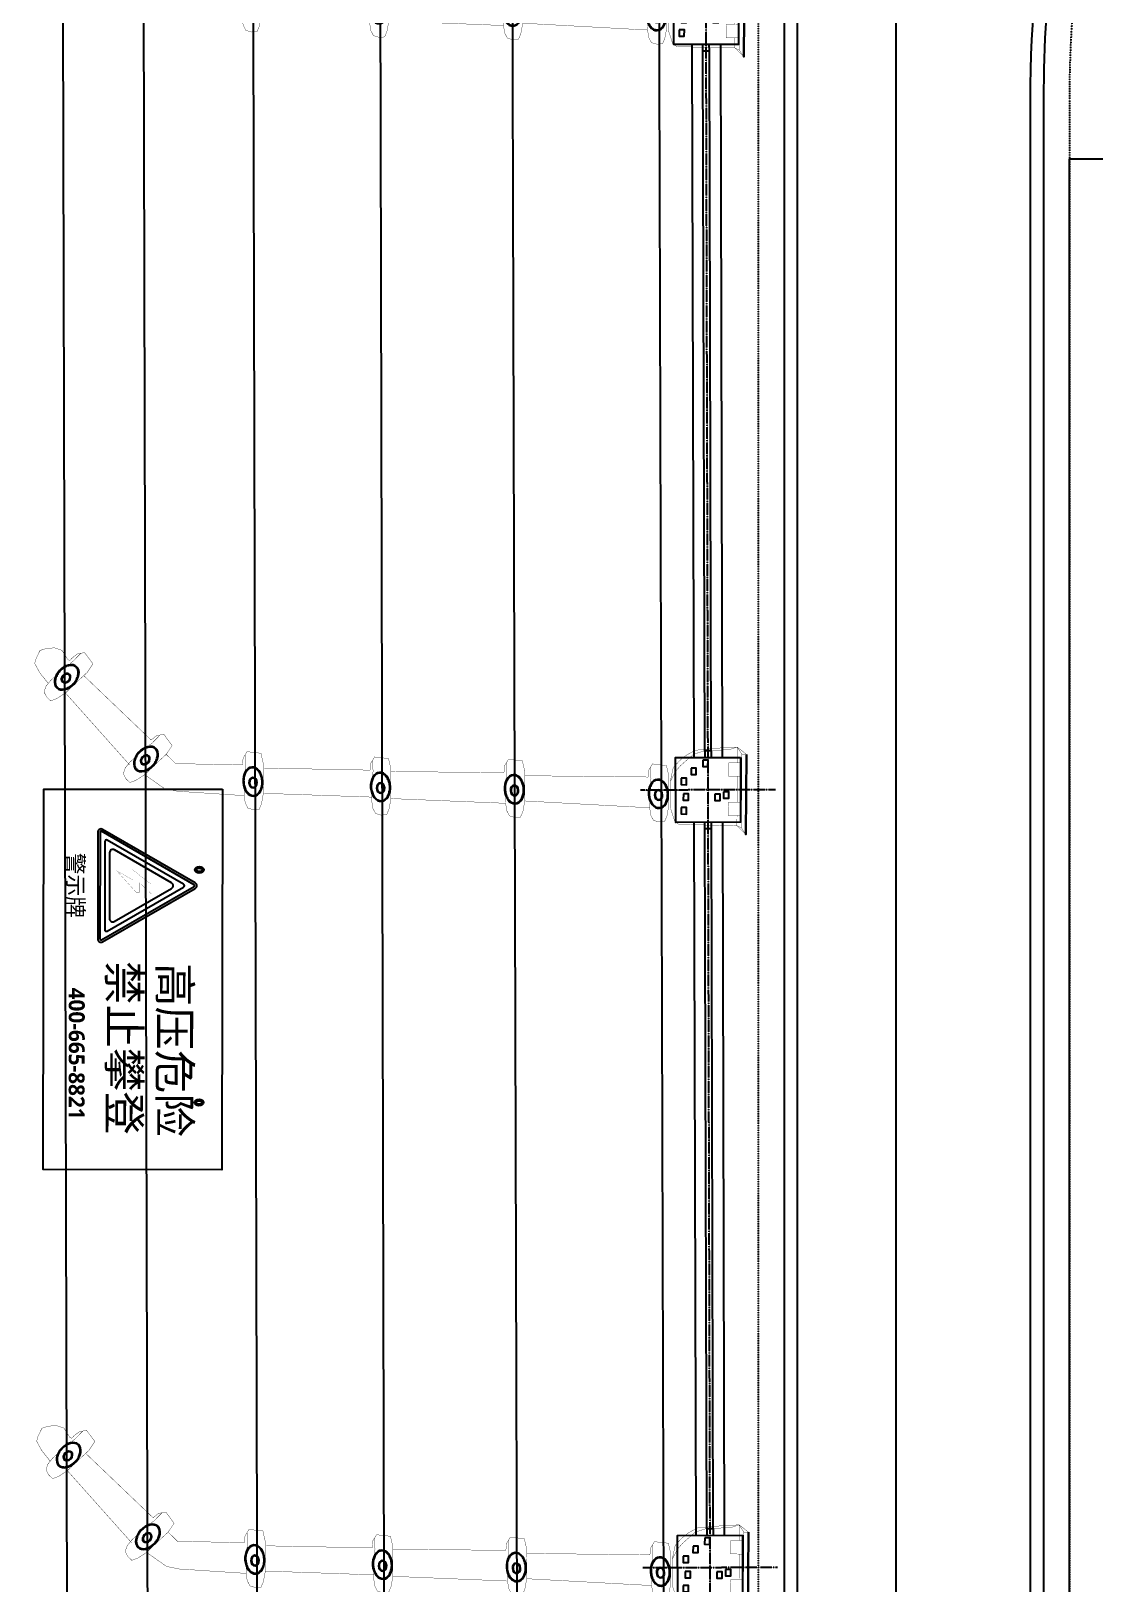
# Model space of a CAD drawing. Header units: millimetres. Extents: x -124346 to 101329, y -150859 to 114847.
# Drawn here: x -92152 to -83946, y -77446 to -65466 of the extents above; entities that cross this region are included whole.
import ezdxf

# ---------------------------------------------------------------- set-up
doc = ezdxf.new("R2010")
doc.units = ezdxf.units.MM
doc.linetypes.add('DASH', pattern=[0.35, 0.25, -0.1])
doc.linetypes.add('DOTE', pattern=[2.42, 2, -0.2, 0.02, -0.2])
for name, color, linetype in [('-2', 2, 'Continuous'), ('-4', 4, 'Continuous'), ('arch', 251, 'Continuous'), ('arthtext', 7, 'Continuous'), ('la', 33, 'Continuous'), ('噢噢噢噢1', 1, 'Continuous'), ('电子围栏', 7, 'Continuous'), ('电子围栏HTL', 5, 'Continuous')]:
    doc.layers.add(name, color=color, linetype=linetype)
doc.styles.add('_TCH_DIM', font='SIMPLEX', dxfattribs={"bigfont": 'GBCBIG'})

# ---------------------------------------------------------------- blocks, each defined once
blk = doc.blocks.new('A$C08A137CF')
at = {"layer": 'arch'}
h = blk.add_hatch(dxfattribs=at)
h.set_pattern_fill('ANSI31', color=251, scale=80, angle=45, style=0)
h.set_pattern_definition([(90, (-105020591.4, -43355643.01), (-127, 8e-14), [])])
h.paths.add_polyline_path([(250, -21350), (250, -21650), (-6250, -21650), (-6250, -21350)])
at = {"layer": 'arch', "color": 251}
for points in [[(-6000, 0), (0, 0)], [(-2000, -800), (-2000, -19800)], [(-1800, -800), (-1800, -19800)], [(-6000, -16200), (0, -16200)], [(-6300, -19800), (-6300, -21300)], [(-6000, -19800), (300, -19800)], [(300, -19800), (300, -21300)], [(-6300, -21300), (300, -21300)]]:
    blk.add_lwpolyline(points, dxfattribs=at)
at = {"layer": 'arch', "color": 251, "flags": 128}
for points in [[(-6300, -19800), (-6300, -500), (300, -500)], [(300, -500), (300, -19800)], [(-6000, -19800), (-6000, -800), (0, -800)], [(0, -800), (0, -19800)], [(-6000, -19800), (-6300, -19800)], [(0, -19800), (300, -19800)]]:
    blk.add_lwpolyline(points, dxfattribs=at)
at = {"layer": 'arch', "color": 251}
for points in [[(-6300, -21300), (300, -21300), (300, -21700), (-6300, -21700)], [(250, -21350), (250, -21650), (-6250, -21650), (-6250, -21350)]]:
    blk.add_lwpolyline(points, close=True, dxfattribs=at)
at = {"layer": 'arthtext', "color": 251}
for p, q in [((-2917, 0), (-3067, 150)), ((-3067, 150), (-2304, 150)), ((-2917, 0), (-2767, 150)), ((-2753, -16200), (-2903, -16050)), ((-2903, -16050), (-2141, -16050)), ((-2753, -16200), (-2603, -16050)), ((-2783, -19800), (-2933, -19650)), ((-2933, -19650), (-2171, -19650)), ((-2783, -19800), (-2633, -19650)), ((-2783, -21300), (-2933, -21150)), ((-2933, -21150), (-2171, -21150)), ((-2783, -21300), (-2633, -21150))]:
    blk.add_line(p, q, dxfattribs=at)
for points in [[(-3414, -8332, 0, 0, 0), (-3414, -7452, 40, 0, 0), (-3414, -7302, 0, 0, 0)], [(-3309, -18520, 0, 0, 0), (-3309, -17640, 40, 0, 0), (-3309, -17490, 0, 0, 0)], [(-2650, -20068, 0, 0, 0), (-2650, -20599, 40, 0, 0), (-2650, -20749, 0, 0, 0)]]:
    blk.add_lwpolyline(points, format="xyseb", dxfattribs=at)
at = {"layer": 'arthtext', "color": 251, "style": '_TCH_DIM', "width": 0.705882}
for s, p in [('-3.015', (-2849, 202)), ('-0.570', (-2706, -15997)), ('-0.300', (-2736, -19597)), ('-0.450', (-2736, -21097))]:
    blk.add_text(s, height=148.8, dxfattribs=at).set_placement(p)
at = {"layer": 'arthtext', "color": 251, "style": '_TCH_DIM'}
for p in [(-3467, -7864), (-3362, -18052), (-2702, -20456)]:
    blk.add_text('下', height=169, rotation=90, dxfattribs=at).set_placement(p)
at = {"layer": 'arthtext', "color": 251, "style": '_TCH_DIM', "width": 0.705882}
for s, p in [('15%%%', (-3213, -7952)), ('7.5%%%', (-3108, -18175)), ('10%%%', (-2449, -20543))]:
    blk.add_text(s, height=148.8, rotation=90, dxfattribs=at).set_placement(p)
blk = doc.blocks.new('A$C06F86AD0')
at = {"layer": '电子围栏HTL', "const_width": 5}
for points in [[(545, 10634), (383, 10766), (242, 10844), (168, 10823), (45, 10765), (12, 10667), (3, 10543), (40, 10431), (179, 10340), (194, 10309), (159, 10279)], [(688, 10372), (1777, 9384)], [(421, 10096), (1392, 9063)], [(1921, 9156), (2132, 8851), (2169, 8654), (2227, 7639)], [(1609, 8831), (1749, 8687), (1759, 7669)], [(1823, 5728), (1805, 7337)], [(2189, 7348), (2233, 5698)], [(1843, 5411), (1842, 3691)], [(2310, 3661), (2253, 5406)], [(1888, 3374), (1892, 1499)], [(2360, 1469), (2272, 3370)]]:
    blk.add_lwpolyline(points, dxfattribs=at)
at = {"layer": '电子围栏HTL', "color": 4, "const_width": 5}
for points in [[(159, 10279), (94, 10198), (70, 10087), (240, 9958), (376, 10047), (467, 10145), (688, 10372), (777, 10509), (810, 10596), (751, 10658), (675, 10698), (589, 10669), (501, 10600), (423, 10516)], [(82, 10143), (207, 10263), (235, 10302), (259, 10308)], [(1392, 9063), (1327, 8982), (1303, 8871), (1474, 8742), (1609, 8831), (1700, 8929), (1921, 9156), (2010, 9293), (2043, 9380), (1984, 9443), (1908, 9482), (1822, 9453), (1734, 9384), (1656, 9300)], [(1315, 8927), (1440, 9047), (1468, 9086), (1492, 9092)], [(1759, 7669), (1655, 7661), (1558, 7602), (1580, 7390), (1738, 7353), (1872, 7353), (2189, 7348), (2350, 7376), (2435, 7412), (2441, 7497), (2417, 7580), (2337, 7623), (2227, 7639), (2112, 7639)], [(1607, 7632), (1780, 7623), (1828, 7630), (1848, 7616)], [(1823, 5728), (1720, 5720), (1622, 5661), (1644, 5449), (1802, 5411), (1936, 5411), (2253, 5406), (2414, 5435), (2499, 5470), (2505, 5556), (2481, 5639), (2401, 5682), (2291, 5698), (2176, 5698)], [(1671, 5691), (1844, 5682), (1892, 5688), (1912, 5675)], [(1842, 3691), (1739, 3683), (1641, 3624), (1664, 3412), (1822, 3374), (1955, 3374), (2272, 3370), (2433, 3398), (2518, 3434), (2524, 3519), (2501, 3602), (2420, 3645), (2310, 3661), (2195, 3661)], [(1690, 3654), (1863, 3645), (1911, 3651), (1932, 3638)], [(1892, 1499), (1789, 1491), (1692, 1432), (1714, 1220), (1872, 1182), (2006, 1182), (2322, 1178), (2483, 1206), (2569, 1242), (2574, 1327), (2551, 1410), (2471, 1453), (2360, 1469), (2246, 1469)], [(1740, 1462), (1914, 1453), (1961, 1459), (1982, 1446)]]:
    blk.add_lwpolyline(points, dxfattribs=at)
at = {"layer": '电子围栏HTL', "color": 254, "const_width": 5}
for points in [[(1425, 145), (1536, 2), (2755, 2), (2622, 139), (2609, 1019), (2573, 1083), (2471, 1117), (2371, 1150), (1959, 1160), (1744, 1116), (1641, 1022), (1555, 919), (1478, 779), (1441, 407), (1425, 145)], [(1959, 1160), (1803, 1081), (1714, 1005), (1608, 887), (1539, 807), (1492, 662), (1478, 450), (1459, 246), (1425, 145)], [(1664, 272), (1664, 71), (1869, 71), (1869, 275), (1664, 272)], [(2262, 272), (2262, 71), (2468, 71), (2468, 275), (2262, 272)], [(1425, 145), (1664, 144)], [(1425, 145), (1536, 73)], [(1536, 2), (1536, 73), (1664, 71), (2262, 71), (2654, 71), (2755, 2)], [(1869, 143), (2262, 141)], [(2468, 140), (2622, 139)], [(2654, 71), (2622, 139)]]:
    blk.add_lwpolyline(points, dxfattribs=at)
at = {"layer": '电子围栏HTL', "color": 254}
for points in [[(1907, 993), (2004, 993), (2004, 913), (1907, 913)], [(2142, 959), (2239, 959), (2239, 879), (2142, 879)], [(2353, 991), (2450, 991), (2450, 910), (2353, 910)], [(1753, 845), (1850, 845), (1850, 765), (1753, 765)], [(1628, 668), (1726, 668), (1726, 588), (1628, 588)], [(2142, 478), (2239, 478), (2239, 398), (2142, 398)], [(2106, 348), (2203, 348), (2203, 268), (2106, 268)], [(1536, 2), (2755, 2), (2755, 2), (1536, 2)]]:
    blk.add_lwpolyline(points, close=True, dxfattribs=at)
at = {"layer": '电子围栏HTL', "color": 4}
for centre, major_axis, ratio in [((450, 10354), (-163, -149), 0.682129), ((463, 10366), (-58, -54.8), 0.784155), ((1683, 9139), (-163, -149), 0.682129), ((1696, 9150), (-58, -54.8), 0.784155), ((2013, 7509), (-220, 17), 0.682129), ((2030, 7507), (-79.6, 4.8), 0.784155), ((2077, 5567), (-220, 17), 0.682129), ((2094, 5565), (-79.6, 4.8), 0.784155), ((2096, 3531), (-220, 17), 0.682129), ((2114, 3528), (-79.6, 4.8), 0.784155), ((2147, 1339), (-220, 17), 0.682129), ((2164, 1336), (-79.6, 4.8), 0.784155)]:
    blk.add_ellipse(centre, major_axis=major_axis, ratio=ratio, dxfattribs=at)
for points, knots in [([(294, 10213), (298, 10208), (302, 10204), (313, 10196), (320, 10192), (335, 10186), (343, 10183), (360, 10180), (369, 10179), (387, 10179), (397, 10179), (417, 10182), (427, 10185), (448, 10191), (458, 10195), (479, 10204), (489, 10210), (509, 10222), (519, 10229), (537, 10244), (546, 10252), (563, 10269), (571, 10277), (586, 10296), (592, 10305), (604, 10325), (610, 10335), (619, 10355), (622, 10365), (628, 10384), (630, 10394), (632, 10413), (632, 10422), (631, 10440), (630, 10448), (625, 10464), (622, 10471), (615, 10485), (611, 10491), (600, 10502), (595, 10507), (582, 10516), (574, 10519), (559, 10525), (551, 10527), (533, 10530), (524, 10530), (505, 10530), (495, 10529), (475, 10525), (465, 10522), (444, 10515), (434, 10511), (413, 10500), (403, 10495), (383, 10482), (374, 10474), (356, 10459), (347, 10451), (331, 10434), (323, 10425), (309, 10406), (303, 10396), (291, 10377), (286, 10367), (278, 10347), (275, 10337), (270, 10317), (269, 10308), (267, 10289), (268, 10280), (270, 10263), (271, 10255), (276, 10239), (280, 10232), (287, 10221), (290, 10217), (294, 10213)], [0, 0, 0, 0, 0.128441, 0.128441, 0.296024, 0.296024, 0.463607, 0.463607, 0.631189, 0.631189, 0.798772, 0.798772, 0.966355, 0.966355, 1.133937, 1.133937, 1.30152, 1.30152, 1.469103, 1.469103, 1.636685, 1.636685, 1.804268, 1.804268, 1.971851, 1.971851, 2.139433, 2.139433, 2.307016, 2.307016, 2.474598, 2.474598, 2.642181, 2.642181, 2.809764, 2.809764, 2.977346, 2.977346, 3.144929, 3.144929, 3.312512, 3.312512, 3.480094, 3.480094, 3.647677, 3.647677, 3.81526, 3.81526, 3.982842, 3.982842, 4.150425, 4.150425, 4.318008, 4.318008, 4.48559, 4.48559, 4.653173, 4.653173, 4.820756, 4.820756, 4.988338, 4.988338, 5.155921, 5.155921, 5.323504, 5.323504, 5.491086, 5.491086, 5.658669, 5.658669, 5.826252, 5.826252, 5.993834, 5.993834, 6.161417, 6.161417, 6.283185, 6.283185, 6.283185, 6.283185]), ([(413, 10318), (415, 10316), (417, 10314), (422, 10310), (426, 10308), (433, 10306), (437, 10305), (445, 10304), (449, 10304), (458, 10305), (463, 10306), (472, 10309), (476, 10311), (485, 10316), (490, 10319), (498, 10326), (501, 10329), (508, 10337), (511, 10341), (517, 10349), (519, 10354), (522, 10363), (524, 10367), (525, 10376), (526, 10380), (525, 10389), (525, 10393), (523, 10400), (521, 10403), (517, 10410), (515, 10412), (510, 10417), (507, 10420), (501, 10423), (497, 10424), (489, 10426), (485, 10427), (477, 10427), (472, 10426), (463, 10425), (459, 10423), (449, 10419), (445, 10417), (436, 10412), (432, 10408), (425, 10402), (421, 10398), (415, 10390), (412, 10385), (408, 10377), (406, 10372), (403, 10363), (402, 10359), (401, 10350), (401, 10346), (402, 10338), (403, 10334), (406, 10327), (408, 10324), (411, 10320), (412, 10319), (413, 10318)], [0, 0, 0, 0, 0.172967, 0.172967, 0.387931, 0.387931, 0.602896, 0.602896, 0.81786, 0.81786, 1.032825, 1.032825, 1.24779, 1.24779, 1.462754, 1.462754, 1.677719, 1.677719, 1.892684, 1.892684, 2.107648, 2.107648, 2.322613, 2.322613, 2.537577, 2.537577, 2.752542, 2.752542, 2.967507, 2.967507, 3.182471, 3.182471, 3.397436, 3.397436, 3.612401, 3.612401, 3.827365, 3.827365, 4.04233, 4.04233, 4.257295, 4.257295, 4.472259, 4.472259, 4.687224, 4.687224, 4.902188, 4.902188, 5.117153, 5.117153, 5.332118, 5.332118, 5.547082, 5.547082, 5.762047, 5.762047, 5.977012, 5.977012, 6.191976, 6.191976, 6.283185, 6.283185, 6.283185, 6.283185]), ([(1527, 8997), (1531, 8992), (1535, 8988), (1546, 8980), (1553, 8976), (1568, 8970), (1576, 8967), (1593, 8964), (1602, 8963), (1621, 8963), (1630, 8963), (1650, 8967), (1660, 8969), (1681, 8975), (1691, 8979), (1712, 8989), (1722, 8994), (1742, 9006), (1752, 9013), (1770, 9028), (1779, 9036), (1796, 9053), (1804, 9062), (1819, 9080), (1826, 9090), (1838, 9109), (1843, 9119), (1852, 9139), (1855, 9149), (1861, 9168), (1863, 9178), (1865, 9197), (1866, 9206), (1864, 9224), (1863, 9232), (1859, 9248), (1856, 9255), (1848, 9269), (1844, 9275), (1833, 9286), (1828, 9291), (1815, 9300), (1808, 9304), (1792, 9309), (1784, 9311), (1766, 9314), (1757, 9315), (1738, 9314), (1728, 9313), (1708, 9309), (1698, 9306), (1677, 9299), (1667, 9295), (1646, 9284), (1636, 9279), (1617, 9266), (1607, 9259), (1589, 9243), (1580, 9235), (1564, 9218), (1556, 9209), (1542, 9190), (1536, 9180), (1524, 9161), (1520, 9151), (1512, 9131), (1508, 9121), (1503, 9101), (1502, 9092), (1501, 9073), (1501, 9064), (1503, 9047), (1504, 9039), (1510, 9024), (1513, 9016), (1520, 9005), (1523, 9001), (1527, 8997)], [0, 0, 0, 0, 0.128441, 0.128441, 0.296024, 0.296024, 0.463607, 0.463607, 0.631189, 0.631189, 0.798772, 0.798772, 0.966355, 0.966355, 1.133937, 1.133937, 1.30152, 1.30152, 1.469103, 1.469103, 1.636685, 1.636685, 1.804268, 1.804268, 1.971851, 1.971851, 2.139433, 2.139433, 2.307016, 2.307016, 2.474598, 2.474598, 2.642181, 2.642181, 2.809764, 2.809764, 2.977346, 2.977346, 3.144929, 3.144929, 3.312512, 3.312512, 3.480094, 3.480094, 3.647677, 3.647677, 3.81526, 3.81526, 3.982842, 3.982842, 4.150425, 4.150425, 4.318008, 4.318008, 4.48559, 4.48559, 4.653173, 4.653173, 4.820756, 4.820756, 4.988338, 4.988338, 5.155921, 5.155921, 5.323504, 5.323504, 5.491086, 5.491086, 5.658669, 5.658669, 5.826252, 5.826252, 5.993834, 5.993834, 6.161417, 6.161417, 6.283185, 6.283185, 6.283185, 6.283185]), ([(1646, 9102), (1648, 9100), (1650, 9098), (1655, 9094), (1659, 9092), (1666, 9090), (1670, 9089), (1678, 9088), (1682, 9088), (1691, 9090), (1696, 9091), (1705, 9094), (1710, 9096), (1718, 9100), (1723, 9103), (1731, 9110), (1734, 9113), (1741, 9121), (1744, 9125), (1750, 9133), (1752, 9138), (1755, 9147), (1757, 9151), (1758, 9160), (1759, 9164), (1758, 9173), (1758, 9177), (1756, 9184), (1754, 9188), (1751, 9194), (1748, 9197), (1743, 9202), (1740, 9204), (1734, 9207), (1730, 9208), (1722, 9210), (1718, 9211), (1710, 9211), (1705, 9210), (1696, 9209), (1692, 9207), (1683, 9203), (1678, 9201), (1670, 9196), (1666, 9193), (1658, 9186), (1654, 9182), (1648, 9174), (1645, 9170), (1641, 9161), (1639, 9156), (1636, 9147), (1635, 9143), (1634, 9134), (1634, 9130), (1635, 9122), (1636, 9118), (1639, 9111), (1641, 9108), (1644, 9104), (1645, 9103), (1646, 9102)], [0, 0, 0, 0, 0.172967, 0.172967, 0.387931, 0.387931, 0.602896, 0.602896, 0.81786, 0.81786, 1.032825, 1.032825, 1.24779, 1.24779, 1.462754, 1.462754, 1.677719, 1.677719, 1.892684, 1.892684, 2.107648, 2.107648, 2.322613, 2.322613, 2.537577, 2.537577, 2.752542, 2.752542, 2.967507, 2.967507, 3.182471, 3.182471, 3.397436, 3.397436, 3.612401, 3.612401, 3.827365, 3.827365, 4.04233, 4.04233, 4.257295, 4.257295, 4.472259, 4.472259, 4.687224, 4.687224, 4.902188, 4.902188, 5.117153, 5.117153, 5.332118, 5.332118, 5.547082, 5.547082, 5.762047, 5.762047, 5.977012, 5.977012, 6.191976, 6.191976, 6.283185, 6.283185, 6.283185, 6.283185]), ([(1803, 7525), (1802, 7520), (1802, 7514), (1804, 7500), (1806, 7493), (1811, 7477), (1815, 7470), (1824, 7455), (1829, 7448), (1842, 7434), (1849, 7427), (1865, 7415), (1874, 7409), (1892, 7399), (1902, 7394), (1923, 7385), (1934, 7381), (1957, 7375), (1969, 7373), (1992, 7369), (2004, 7368), (2028, 7367), (2040, 7368), (2063, 7370), (2075, 7371), (2097, 7376), (2108, 7379), (2129, 7386), (2138, 7390), (2157, 7400), (2165, 7405), (2180, 7416), (2187, 7422), (2199, 7435), (2204, 7442), (2213, 7456), (2216, 7463), (2221, 7478), (2223, 7485), (2224, 7500), (2223, 7508), (2221, 7523), (2218, 7531), (2212, 7546), (2208, 7554), (2198, 7568), (2192, 7575), (2179, 7589), (2171, 7595), (2154, 7607), (2145, 7613), (2126, 7623), (2116, 7627), (2094, 7635), (2083, 7639), (2060, 7644), (2048, 7646), (2025, 7649), (2013, 7650), (1989, 7650), (1977, 7649), (1954, 7647), (1942, 7645), (1921, 7640), (1910, 7636), (1890, 7629), (1880, 7624), (1863, 7614), (1855, 7609), (1840, 7597), (1834, 7591), (1823, 7578), (1818, 7571), (1810, 7557), (1808, 7549), (1804, 7536), (1803, 7531), (1803, 7525)], [0, 0, 0, 0, 0.128441, 0.128441, 0.296024, 0.296024, 0.463607, 0.463607, 0.631189, 0.631189, 0.798772, 0.798772, 0.966355, 0.966355, 1.133937, 1.133937, 1.30152, 1.30152, 1.469103, 1.469103, 1.636685, 1.636685, 1.804268, 1.804268, 1.971851, 1.971851, 2.139433, 2.139433, 2.307016, 2.307016, 2.474598, 2.474598, 2.642181, 2.642181, 2.809764, 2.809764, 2.977346, 2.977346, 3.144929, 3.144929, 3.312512, 3.312512, 3.480094, 3.480094, 3.647677, 3.647677, 3.81526, 3.81526, 3.982842, 3.982842, 4.150425, 4.150425, 4.318008, 4.318008, 4.48559, 4.48559, 4.653173, 4.653173, 4.820756, 4.820756, 4.988338, 4.988338, 5.155921, 5.155921, 5.323504, 5.323504, 5.491086, 5.491086, 5.658669, 5.658669, 5.826252, 5.826252, 5.993834, 5.993834, 6.161417, 6.161417, 6.283185, 6.283185, 6.283185, 6.283185]), ([(1961, 7511), (1960, 7508), (1961, 7505), (1962, 7499), (1963, 7495), (1966, 7488), (1968, 7485), (1973, 7478), (1976, 7475), (1983, 7469), (1987, 7467), (1995, 7462), (2000, 7460), (2009, 7457), (2014, 7456), (2024, 7454), (2030, 7454), (2040, 7454), (2045, 7455), (2055, 7457), (2060, 7458), (2069, 7462), (2073, 7464), (2080, 7469), (2084, 7471), (2089, 7477), (2092, 7480), (2096, 7487), (2097, 7490), (2099, 7497), (2100, 7501), (2100, 7508), (2100, 7512), (2098, 7519), (2096, 7522), (2092, 7529), (2090, 7533), (2084, 7539), (2081, 7542), (2073, 7547), (2069, 7550), (2060, 7554), (2055, 7555), (2045, 7558), (2040, 7559), (2030, 7559), (2025, 7559), (2015, 7558), (2010, 7558), (2000, 7555), (1996, 7553), (1987, 7549), (1983, 7547), (1976, 7542), (1973, 7539), (1968, 7532), (1966, 7529), (1963, 7522), (1962, 7519), (1961, 7514), (1961, 7512), (1961, 7511)], [0, 0, 0, 0, 0.172967, 0.172967, 0.387931, 0.387931, 0.602896, 0.602896, 0.81786, 0.81786, 1.032825, 1.032825, 1.24779, 1.24779, 1.462754, 1.462754, 1.677719, 1.677719, 1.892684, 1.892684, 2.107648, 2.107648, 2.322613, 2.322613, 2.537577, 2.537577, 2.752542, 2.752542, 2.967507, 2.967507, 3.182471, 3.182471, 3.397436, 3.397436, 3.612401, 3.612401, 3.827365, 3.827365, 4.04233, 4.04233, 4.257295, 4.257295, 4.472259, 4.472259, 4.687224, 4.687224, 4.902188, 4.902188, 5.117153, 5.117153, 5.332118, 5.332118, 5.547082, 5.547082, 5.762047, 5.762047, 5.977012, 5.977012, 6.191976, 6.191976, 6.283185, 6.283185, 6.283185, 6.283185]), ([(1867, 5584), (1866, 5578), (1867, 5572), (1868, 5559), (1870, 5551), (1875, 5536), (1879, 5528), (1888, 5514), (1893, 5507), (1906, 5493), (1913, 5486), (1929, 5474), (1938, 5468), (1956, 5457), (1966, 5452), (1987, 5444), (1998, 5440), (2021, 5434), (2033, 5432), (2056, 5428), (2068, 5427), (2092, 5426), (2104, 5426), (2127, 5428), (2139, 5430), (2161, 5435), (2172, 5438), (2193, 5445), (2202, 5449), (2221, 5458), (2229, 5463), (2244, 5475), (2251, 5481), (2263, 5494), (2268, 5500), (2277, 5514), (2280, 5522), (2285, 5536), (2287, 5544), (2288, 5559), (2287, 5567), (2285, 5582), (2283, 5590), (2276, 5605), (2272, 5612), (2262, 5627), (2256, 5634), (2243, 5647), (2235, 5654), (2218, 5666), (2209, 5671), (2190, 5682), (2180, 5686), (2158, 5694), (2147, 5697), (2124, 5703), (2113, 5705), (2089, 5708), (2077, 5709), (2053, 5709), (2041, 5708), (2018, 5705), (2007, 5703), (1985, 5698), (1974, 5695), (1954, 5687), (1945, 5683), (1927, 5673), (1919, 5667), (1904, 5656), (1898, 5649), (1887, 5636), (1882, 5629), (1874, 5615), (1872, 5608), (1868, 5595), (1867, 5590), (1867, 5584)], [0, 0, 0, 0, 0.128441, 0.128441, 0.296024, 0.296024, 0.463607, 0.463607, 0.631189, 0.631189, 0.798772, 0.798772, 0.966355, 0.966355, 1.133937, 1.133937, 1.30152, 1.30152, 1.469103, 1.469103, 1.636685, 1.636685, 1.804268, 1.804268, 1.971851, 1.971851, 2.139433, 2.139433, 2.307016, 2.307016, 2.474598, 2.474598, 2.642181, 2.642181, 2.809764, 2.809764, 2.977346, 2.977346, 3.144929, 3.144929, 3.312512, 3.312512, 3.480094, 3.480094, 3.647677, 3.647677, 3.81526, 3.81526, 3.982842, 3.982842, 4.150425, 4.150425, 4.318008, 4.318008, 4.48559, 4.48559, 4.653173, 4.653173, 4.820756, 4.820756, 4.988338, 4.988338, 5.155921, 5.155921, 5.323504, 5.323504, 5.491086, 5.491086, 5.658669, 5.658669, 5.826252, 5.826252, 5.993834, 5.993834, 6.161417, 6.161417, 6.283185, 6.283185, 6.283185, 6.283185]), ([(2025, 5569), (2025, 5567), (2025, 5564), (2026, 5557), (2027, 5554), (2030, 5547), (2032, 5543), (2037, 5537), (2040, 5534), (2047, 5528), (2051, 5525), (2059, 5521), (2064, 5519), (2073, 5516), (2078, 5514), (2089, 5513), (2094, 5513), (2104, 5513), (2109, 5513), (2119, 5515), (2124, 5517), (2133, 5520), (2137, 5522), (2144, 5527), (2148, 5530), (2154, 5536), (2156, 5539), (2160, 5546), (2161, 5549), (2163, 5556), (2164, 5560), (2164, 5567), (2164, 5570), (2162, 5577), (2160, 5581), (2156, 5588), (2154, 5591), (2148, 5598), (2145, 5600), (2137, 5606), (2133, 5608), (2124, 5612), (2119, 5614), (2109, 5616), (2104, 5617), (2094, 5618), (2089, 5618), (2079, 5617), (2074, 5616), (2064, 5614), (2060, 5612), (2051, 5608), (2047, 5605), (2040, 5600), (2037, 5597), (2032, 5591), (2030, 5588), (2027, 5581), (2026, 5578), (2025, 5572), (2025, 5571), (2025, 5569)], [0, 0, 0, 0, 0.172967, 0.172967, 0.387931, 0.387931, 0.602896, 0.602896, 0.81786, 0.81786, 1.032825, 1.032825, 1.24779, 1.24779, 1.462754, 1.462754, 1.677719, 1.677719, 1.892684, 1.892684, 2.107648, 2.107648, 2.322613, 2.322613, 2.537577, 2.537577, 2.752542, 2.752542, 2.967507, 2.967507, 3.182471, 3.182471, 3.397436, 3.397436, 3.612401, 3.612401, 3.827365, 3.827365, 4.04233, 4.04233, 4.257295, 4.257295, 4.472259, 4.472259, 4.687224, 4.687224, 4.902188, 4.902188, 5.117153, 5.117153, 5.332118, 5.332118, 5.547082, 5.547082, 5.762047, 5.762047, 5.977012, 5.977012, 6.191976, 6.191976, 6.283185, 6.283185, 6.283185, 6.283185]), ([(1886, 3547), (1886, 3541), (1886, 3535), (1887, 3522), (1889, 3514), (1894, 3499), (1898, 3492), (1907, 3477), (1913, 3470), (1925, 3456), (1932, 3449), (1948, 3437), (1957, 3431), (1976, 3420), (1986, 3415), (2007, 3407), (2018, 3403), (2040, 3397), (2052, 3395), (2075, 3391), (2087, 3390), (2111, 3389), (2123, 3390), (2147, 3391), (2158, 3393), (2180, 3398), (2191, 3401), (2212, 3408), (2222, 3412), (2240, 3421), (2248, 3426), (2264, 3438), (2271, 3444), (2283, 3457), (2288, 3464), (2296, 3477), (2300, 3485), (2304, 3499), (2306, 3507), (2307, 3522), (2307, 3530), (2304, 3545), (2302, 3553), (2295, 3568), (2291, 3575), (2281, 3590), (2275, 3597), (2262, 3610), (2254, 3617), (2238, 3629), (2229, 3634), (2209, 3645), (2199, 3649), (2178, 3657), (2166, 3661), (2143, 3666), (2132, 3668), (2108, 3671), (2096, 3672), (2072, 3672), (2060, 3671), (2037, 3669), (2026, 3667), (2004, 3661), (1993, 3658), (1973, 3650), (1964, 3646), (1946, 3636), (1938, 3631), (1924, 3619), (1917, 3613), (1906, 3599), (1901, 3592), (1894, 3578), (1891, 3571), (1887, 3558), (1887, 3553), (1886, 3547)], [0, 0, 0, 0, 0.128441, 0.128441, 0.296024, 0.296024, 0.463607, 0.463607, 0.631189, 0.631189, 0.798772, 0.798772, 0.966355, 0.966355, 1.133937, 1.133937, 1.30152, 1.30152, 1.469103, 1.469103, 1.636685, 1.636685, 1.804268, 1.804268, 1.971851, 1.971851, 2.139433, 2.139433, 2.307016, 2.307016, 2.474598, 2.474598, 2.642181, 2.642181, 2.809764, 2.809764, 2.977346, 2.977346, 3.144929, 3.144929, 3.312512, 3.312512, 3.480094, 3.480094, 3.647677, 3.647677, 3.81526, 3.81526, 3.982842, 3.982842, 4.150425, 4.150425, 4.318008, 4.318008, 4.48559, 4.48559, 4.653173, 4.653173, 4.820756, 4.820756, 4.988338, 4.988338, 5.155921, 5.155921, 5.323504, 5.323504, 5.491086, 5.491086, 5.658669, 5.658669, 5.826252, 5.826252, 5.993834, 5.993834, 6.161417, 6.161417, 6.283185, 6.283185, 6.283185, 6.283185]), ([(2044, 3533), (2044, 3530), (2044, 3527), (2045, 3520), (2046, 3517), (2049, 3510), (2051, 3506), (2056, 3500), (2059, 3497), (2066, 3491), (2070, 3488), (2079, 3484), (2083, 3482), (2093, 3479), (2098, 3477), (2108, 3476), (2113, 3476), (2123, 3476), (2128, 3477), (2138, 3478), (2143, 3480), (2152, 3483), (2156, 3486), (2164, 3490), (2167, 3493), (2173, 3499), (2175, 3502), (2179, 3509), (2181, 3512), (2183, 3519), (2183, 3523), (2183, 3530), (2183, 3533), (2181, 3541), (2179, 3544), (2176, 3551), (2173, 3554), (2167, 3561), (2164, 3564), (2156, 3569), (2152, 3571), (2143, 3575), (2139, 3577), (2129, 3579), (2124, 3580), (2113, 3581), (2108, 3581), (2098, 3580), (2093, 3579), (2083, 3577), (2079, 3575), (2070, 3571), (2067, 3569), (2060, 3563), (2057, 3560), (2052, 3554), (2049, 3551), (2046, 3544), (2045, 3541), (2044, 3536), (2044, 3534), (2044, 3533)], [0, 0, 0, 0, 0.172967, 0.172967, 0.387931, 0.387931, 0.602896, 0.602896, 0.81786, 0.81786, 1.032825, 1.032825, 1.24779, 1.24779, 1.462754, 1.462754, 1.677719, 1.677719, 1.892684, 1.892684, 2.107648, 2.107648, 2.322613, 2.322613, 2.537577, 2.537577, 2.752542, 2.752542, 2.967507, 2.967507, 3.182471, 3.182471, 3.397436, 3.397436, 3.612401, 3.612401, 3.827365, 3.827365, 4.04233, 4.04233, 4.257295, 4.257295, 4.472259, 4.472259, 4.687224, 4.687224, 4.902188, 4.902188, 5.117153, 5.117153, 5.332118, 5.332118, 5.547082, 5.547082, 5.762047, 5.762047, 5.977012, 5.977012, 6.191976, 6.191976, 6.283185, 6.283185, 6.283185, 6.283185]), ([(1937, 1355), (1936, 1349), (1936, 1343), (1938, 1330), (1939, 1322), (1945, 1307), (1948, 1300), (1958, 1285), (1963, 1278), (1976, 1264), (1983, 1257), (1999, 1245), (2007, 1239), (2026, 1228), (2036, 1223), (2057, 1215), (2068, 1211), (2091, 1205), (2102, 1203), (2126, 1199), (2138, 1198), (2162, 1197), (2174, 1198), (2197, 1199), (2209, 1201), (2231, 1206), (2242, 1209), (2262, 1216), (2272, 1220), (2290, 1229), (2299, 1234), (2314, 1246), (2321, 1252), (2333, 1265), (2338, 1272), (2347, 1285), (2350, 1293), (2355, 1307), (2356, 1315), (2357, 1330), (2357, 1338), (2354, 1353), (2352, 1361), (2346, 1376), (2342, 1383), (2332, 1398), (2326, 1405), (2312, 1418), (2305, 1425), (2288, 1437), (2279, 1442), (2260, 1453), (2249, 1457), (2228, 1465), (2217, 1469), (2194, 1474), (2182, 1476), (2158, 1479), (2146, 1480), (2123, 1480), (2111, 1479), (2088, 1477), (2076, 1475), (2054, 1469), (2044, 1466), (2024, 1458), (2014, 1454), (1997, 1444), (1989, 1439), (1974, 1427), (1968, 1421), (1956, 1407), (1952, 1400), (1944, 1386), (1941, 1379), (1938, 1366), (1937, 1361), (1937, 1355)], [0, 0, 0, 0, 0.128441, 0.128441, 0.296024, 0.296024, 0.463607, 0.463607, 0.631189, 0.631189, 0.798772, 0.798772, 0.966355, 0.966355, 1.133937, 1.133937, 1.30152, 1.30152, 1.469103, 1.469103, 1.636685, 1.636685, 1.804268, 1.804268, 1.971851, 1.971851, 2.139433, 2.139433, 2.307016, 2.307016, 2.474598, 2.474598, 2.642181, 2.642181, 2.809764, 2.809764, 2.977346, 2.977346, 3.144929, 3.144929, 3.312512, 3.312512, 3.480094, 3.480094, 3.647677, 3.647677, 3.81526, 3.81526, 3.982842, 3.982842, 4.150425, 4.150425, 4.318008, 4.318008, 4.48559, 4.48559, 4.653173, 4.653173, 4.820756, 4.820756, 4.988338, 4.988338, 5.155921, 5.155921, 5.323504, 5.323504, 5.491086, 5.491086, 5.658669, 5.658669, 5.826252, 5.826252, 5.993834, 5.993834, 6.161417, 6.161417, 6.283185, 6.283185, 6.283185, 6.283185]), ([(2094, 1341), (2094, 1338), (2094, 1335), (2095, 1328), (2096, 1325), (2100, 1318), (2102, 1314), (2107, 1308), (2110, 1305), (2117, 1299), (2121, 1296), (2129, 1292), (2133, 1290), (2143, 1287), (2148, 1285), (2158, 1284), (2163, 1284), (2174, 1284), (2179, 1285), (2189, 1286), (2193, 1288), (2202, 1291), (2206, 1294), (2214, 1298), (2217, 1301), (2223, 1307), (2226, 1310), (2230, 1317), (2231, 1320), (2233, 1327), (2234, 1331), (2234, 1338), (2233, 1341), (2231, 1349), (2230, 1352), (2226, 1359), (2224, 1362), (2218, 1369), (2214, 1372), (2207, 1377), (2203, 1379), (2194, 1383), (2189, 1385), (2179, 1387), (2174, 1388), (2164, 1389), (2159, 1389), (2148, 1388), (2143, 1387), (2134, 1385), (2129, 1383), (2121, 1379), (2117, 1377), (2110, 1371), (2107, 1368), (2102, 1362), (2100, 1359), (2097, 1352), (2095, 1349), (2095, 1344), (2094, 1342), (2094, 1341)], [0, 0, 0, 0, 0.172967, 0.172967, 0.387931, 0.387931, 0.602896, 0.602896, 0.81786, 0.81786, 1.032825, 1.032825, 1.24779, 1.24779, 1.462754, 1.462754, 1.677719, 1.677719, 1.892684, 1.892684, 2.107648, 2.107648, 2.322613, 2.322613, 2.537577, 2.537577, 2.752542, 2.752542, 2.967507, 2.967507, 3.182471, 3.182471, 3.397436, 3.397436, 3.612401, 3.612401, 3.827365, 3.827365, 4.04233, 4.04233, 4.257295, 4.257295, 4.472259, 4.472259, 4.687224, 4.687224, 4.902188, 4.902188, 5.117153, 5.117153, 5.332118, 5.332118, 5.547082, 5.547082, 5.762047, 5.762047, 5.977012, 5.977012, 6.191976, 6.191976, 6.283185, 6.283185, 6.283185, 6.283185])]:
    blk.add_open_spline(points, degree=3, knots=knots, dxfattribs=at)
blk = doc.blocks.new('A$C21FC10FB')
at = {"layer": '电子围栏HTL', "color": 2}
blk.add_lwpolyline([(0, 5611), (11942, 5611), (11942, 0), (0, 0)], close=True, dxfattribs=at)
at = {"layer": '电子围栏HTL', "color": 1}
for points in [[(2940, 4760), (1262, 1852, 0.57735), (1348, 1702), (4705, 1702, 0.57735), (4792, 1852), (3113, 4760, 0.57735)], [(3001, 4725), (1322, 1817, 0.57735), (1348, 1772), (4705, 1772, 0.57735), (4731, 1817), (3053, 4725, 0.57735)], [(2984, 4395), (1599, 1997, 0.57735), (1643, 1922), (4411, 1922, 0.57735), (4454, 1997), (3070, 4395, 0.57735)], [(2940, 4020), (1903, 2222, 0.57735), (1989, 2072), (4064, 2072, 0.57735), (4151, 2222), (3113, 4020, 0.57735)]]:
    blk.add_lwpolyline(points, format="xyb", close=True, dxfattribs=at)
at = {"layer": '电子围栏HTL', "color": 1, "const_width": 5}
blk.add_lwpolyline([(2918, 2993), (3287, 3380), (2988, 3380), (2531, 2797), (2846, 2797), (2562, 2295), (3023, 2713), (3234, 2905), (3234, 3012), (2936, 3012)], dxfattribs=at)
at = {"layer": '电子围栏HTL', "color": 254}
for centre in [(2530, 4888), (9835, 4888)]:
    blk.add_ellipse(centre, major_axis=(3, 145), ratio=0.709987, dxfattribs=at)
for points in [[(2532, 4984), (2530, 4984), (2529, 4983), (2527, 4983), (2525, 4983), (2523, 4982), (2521, 4982), (2518, 4980), (2517, 4979), (2514, 4977), (2512, 4976), (2509, 4973), (2507, 4972), (2504, 4968), (2502, 4966), (2498, 4961), (2495, 4957), (2491, 4950), (2489, 4945), (2485, 4936), (2483, 4931), (2480, 4921), (2479, 4916), (2478, 4905), (2477, 4899), (2477, 4888), (2477, 4882), (2477, 4871), (2478, 4865), (2480, 4855), (2481, 4849), (2484, 4840), (2486, 4835), (2490, 4826), (2492, 4822), (2496, 4815), (2499, 4812), (2503, 4806), (2506, 4804), (2510, 4800), (2513, 4798), (2516, 4796), (2518, 4795), (2521, 4794), (2523, 4793), (2525, 4793), (2527, 4793), (2530, 4793), (2531, 4793), (2534, 4793), (2535, 4794), (2538, 4795), (2540, 4795), (2544, 4797), (2545, 4798), (2549, 4801), (2551, 4803), (2555, 4807), (2557, 4809), (2561, 4814), (2563, 4817), (2567, 4823), (2569, 4826), (2572, 4833), (2574, 4837), (2576, 4845), (2578, 4849), (2580, 4859), (2581, 4865), (2583, 4878), (2583, 4884), (2583, 4897), (2583, 4904), (2581, 4916), (2580, 4922), (2577, 4934), (2575, 4939), (2571, 4949), (2568, 4954), (2563, 4962), (2561, 4965), (2557, 4970), (2554, 4972), (2550, 4976), (2548, 4978), (2544, 4980), (2542, 4981), (2538, 4982), (2537, 4983), (2534, 4983), (2533, 4984), (2532, 4984)], [(9836, 4984), (9835, 4984), (9834, 4983), (9831, 4983), (9830, 4983), (9828, 4982), (9826, 4982), (9823, 4980), (9822, 4979), (9818, 4977), (9817, 4976), (9813, 4973), (9812, 4972), (9808, 4968), (9807, 4966), (9802, 4961), (9800, 4957), (9796, 4950), (9793, 4945), (9790, 4936), (9788, 4931), (9785, 4921), (9784, 4916), (9782, 4905), (9782, 4899), (9781, 4888), (9781, 4882), (9782, 4871), (9783, 4865), (9785, 4855), (9786, 4849), (9789, 4840), (9791, 4835), (9794, 4826), (9797, 4822), (9801, 4815), (9803, 4812), (9808, 4806), (9810, 4804), (9815, 4800), (9817, 4798), (9821, 4796), (9823, 4795), (9826, 4794), (9827, 4793), (9830, 4793), (9832, 4793), (9834, 4793), (9836, 4793), (9839, 4793), (9840, 4794), (9843, 4795), (9845, 4795), (9848, 4797), (9850, 4798), (9854, 4801), (9856, 4803), (9860, 4807), (9862, 4809), (9866, 4814), (9868, 4817), (9872, 4823), (9873, 4826), (9877, 4833), (9878, 4837), (9881, 4845), (9882, 4849), (9885, 4859), (9886, 4865), (9888, 4878), (9888, 4884), (9888, 4897), (9887, 4904), (9886, 4916), (9885, 4922), (9881, 4934), (9880, 4939), (9875, 4949), (9873, 4954), (9868, 4962), (9866, 4965), (9861, 4970), (9859, 4972), (9855, 4976), (9853, 4978), (9849, 4980), (9847, 4981), (9843, 4982), (9842, 4983), (9839, 4983), (9838, 4984), (9836, 4984)]]:
    blk.add_open_spline(points, degree=3, knots=[0, 0, 0, 0, 0.108818, 0.108818, 0.217636, 0.217636, 0.326454, 0.326454, 0.435272, 0.435272, 0.544089, 0.544089, 0.652907, 0.652907, 0.761725, 0.761725, 0.915699, 0.915699, 1.069673, 1.069673, 1.223647, 1.223647, 1.377621, 1.377621, 1.531595, 1.531595, 1.685569, 1.685569, 1.839543, 1.839543, 1.993517, 1.993517, 2.147491, 2.147491, 2.301465, 2.301465, 2.455439, 2.455439, 2.609412, 2.609412, 2.763386, 2.763386, 2.888751, 2.888751, 3.014115, 3.014115, 3.13948, 3.13948, 3.264844, 3.264844, 3.390208, 3.390208, 3.515573, 3.515573, 3.640937, 3.640937, 3.766302, 3.766302, 3.891666, 3.891666, 4.01703, 4.01703, 4.142395, 4.142395, 4.267759, 4.267759, 4.393124, 4.393124, 4.568946, 4.568946, 4.744769, 4.744769, 4.920592, 4.920592, 5.096415, 5.096415, 5.272237, 5.272237, 5.44806, 5.44806, 5.595278, 5.595278, 5.742495, 5.742495, 5.889712, 5.889712, 6.036929, 6.036929, 6.160504, 6.160504, 6.283185, 6.283185, 6.283185, 6.283185], dxfattribs=at)
at = {"layer": '电子围栏HTL', "color": 7, "insert": (5455, 4621), "char_height": 1000, "attachment_point": 1}
blk.add_mtext_dynamic_manual_height_columns('{\\fMicrosoft YaHei|b1|i0|c134|p34;\\C254;高压危险}', width=5889.18, gutter_width=17.5, heights=[0], dxfattribs=at)
at = {"layer": '电子围栏HTL', "color": 254, "insert": (5395, 3035), "char_height": 1000, "attachment_point": 1}
blk.add_mtext_dynamic_manual_height_columns('{\\fMicrosoft YaHei|b1|i0|c134|p34;禁止攀登}', width=6155.37, gutter_width=17.5, heights=[0], dxfattribs=at)
at = {"layer": '电子围栏HTL', "char_height": 500, "attachment_point": 1}
for s, width, insert in [('{\\fMicrosoft YaHei|b1|i0|c134|p34;\\C254;警示牌}', 3014.43, (1996, 1258)), ('{\\fMicrosoft YaHei|b1|i0|c134|p34;\\C254;400-665-8821}', 5410.06, (6233, 1296))]:
    blk.add_mtext_dynamic_manual_height_columns(s, width=width, gutter_width=17.5, heights=[0], dxfattribs=dict(at, insert=insert))

msp = doc.modelspace()

# ---------------------------------------------------------------- linework, layer by layer
at = {"layer": '-2', "color": 251, "linetype": 'DASH', "ltscale": 0.001}
for p, q in [((-86543, 90005), (-86543, -120020)), ((-84143, -65995), (-84143, -92681))]:
    msp.add_line(p, q, dxfattribs=at)
at = {"layer": '-2', "color": 251}
for p, q in [((-86919, -65620), (-86969, -65620)), ((-86905, -71020), (-86955, -71020)), ((-86904, -71620), (-86954, -71620)), ((-86890, -77020), (-86940, -77020))]:
    msp.add_line(p, q, dxfattribs=at)
for points in [[(-86955, -71020), (-86969, -65620)], [(-86905, -71020), (-86919, -65620)], [(-86940, -77020), (-86954, -71620)], [(-86890, -77020), (-86904, -71620)]]:
    msp.add_lwpolyline(points, dxfattribs=at)
at = {"layer": '-2', "color": 251, "linetype": 'DASH', "ltscale": 0.001}
msp.add_arc((-75143, -65995), 9000, 90, 180, dxfattribs=at)
at = {"layer": '-4', "color": 251}
for points in [[(-86696, -65070), (-86695, -65570), (-87195, -65571), (-87196, -65071)], [(-86680, -71070), (-86679, -71570), (-87179, -71571), (-87180, -71071)], [(-86665, -77070), (-86663, -77570), (-87163, -77571), (-87165, -77071)]]:
    msp.add_lwpolyline(points, close=True, dxfattribs=at)
at = {"layer": 'la', "color": 251}
msp.add_line((-86343, 90005), (-86343, -104108), dxfattribs=at)
at = {"layer": 'la', "color": 251, "ltscale": 0.001, "flags": 128}
msp.add_lwpolyline([(-86243, 90005), (-86243, -102767, -0.037556), (-85265, -98929, 0.045399), (-84443, -95474), (-84443, -65995, -0.414214), (-75143, -56695), (-56580, -56695)], format="xyb", dxfattribs=at)
at = {"layer": 'la', "color": 251}
for points in [[(-87055, -65571), (-87040, -71071)], [(-86969, -65620), (-86970, -65570)], [(-86919, -65620), (-86920, -65570)], [(-86835, -65570), (-86820, -71070)], [(-86955, -71020), (-86955, -71070)], [(-86905, -71020), (-86905, -71070)], [(-87039, -71571), (-87025, -77071)], [(-86954, -71620), (-86954, -71570)], [(-86904, -71620), (-86904, -71570)], [(-86819, -71570), (-86805, -77070)], [(-86940, -77020), (-86940, -77070)], [(-86890, -77020), (-86890, -77070)]]:
    msp.add_lwpolyline(points, dxfattribs=at)
at = {"layer": 'la', "color": 251, "flags": 128}
msp.add_lwpolyline([(-84343, -65995), (-84343, -95481)], dxfattribs=at)
at = {"layer": 'la', "color": 251}
msp.add_arc((-75143, -65995), 9200, 90, 180, dxfattribs=at)
at = {"layer": '噢噢噢噢1', "color": 251, "linetype": 'DOTE', "ltscale": 0.5}
for points in [[(-86803, -119795), (-87351, 90673)], [(-86409, -71319), (-87450, -71322)], [(-86394, -77319), (-87434, -77322)]]:
    msp.add_lwpolyline(points, dxfattribs=at)
at = {"layer": '电子围栏', "color": 4, "linetype": 'ByBlock', "ltscale": 0.001, "flags": 128}
for points in [[(-87153, -119483), (-87408, -29361), (-87374, -23570)], [(-90517, -23667), (-90527, -29269), (-90323, -113283), (-90291, -119408)], [(-89374, -119458), (-89345, -113307), (-89538, -29308), (-89523, -23624)], [(-88465, -23603), (-88542, -29334), (-88305, -113303), (-88259, -119501)], [(-91123, -119241), (-91166, -113091), (-91370, -29095), (-91313, -23849)], [(-91962, -24479), (-92000, -28461), (-91788, -112465), (-91720, -118635)]]:
    msp.add_lwpolyline(points, dxfattribs=at)
at = {"layer": '电子围栏', "color": 3, "linetype": 'ByBlock', "ltscale": 30}
msp.add_lwpolyline([(-87601, -86848), (-85478, -84555), (-85478, -49665), (-86364, -49665), (-86364, -49283), (-85494, -49283), (-85494, -25329)], dxfattribs=at)

# ---------------------------------------------------------------- block references
at = {"layer": 'arch', "color": 251, "linetype": 'DASH', "ltscale": 0.001}
msp.add_blockref('A$C08A137CF', (-77843, -65951, 1400), dxfattribs=at)
at = {"layer": '电子围栏HTL', "color": 251}
for name, p, xscale, yscale, zscale, rotation in [('A$C06F86AD0', (-86641, -64268), -0.5069999999999998, 0.507, 0.507, 89.51659993952438), ('A$C06F86AD0', (-86625, -70268), -0.5069999999999998, 0.507, 0.507, 89.51659993952438), ('A$C21FC10FB', (-92054, -71314), 0.2457000000000003, 0.2457000000000002, 0.2457000000000002, 269.9269042726222), ('A$C06F86AD0', (-86610, -76268), -0.5069999999999998, 0.507, 0.507, 89.51659993952438)]:
    msp.add_blockref(name, p, dxfattribs=dict(at, xscale=xscale, yscale=yscale, zscale=zscale, rotation=rotation))

doc.saveas('drawing.dxf')
